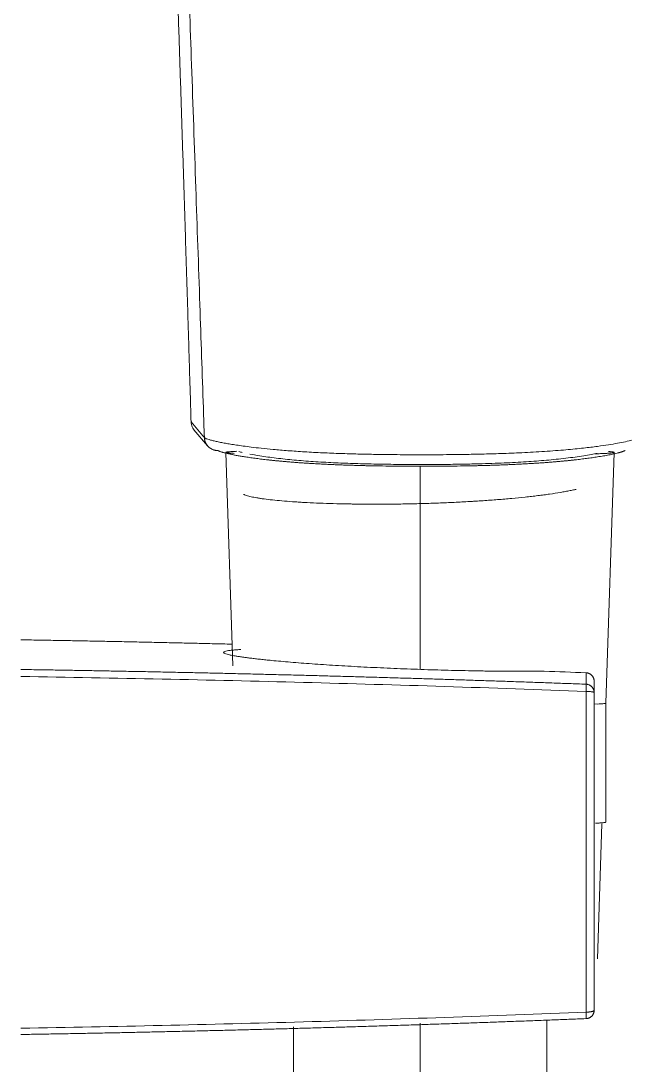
# Model space of a CAD drawing. Extents: x 8896 to 12055, y -91 to 2224.
# Drawn here: x 9919.9 to 9955.7, y 944.3 to 1006.2 of the extents above; entities that cross this region are included whole.
import ezdxf

# ---------------------------------------------------------------- set-up
doc = ezdxf.new("R2010")
doc.units = 0
doc.header["$LTSCALE"] = 10
doc.header["$MEASUREMENT"] = 0
doc.layers.add('1', color=7, linetype='CONTINUOUS')

msp = doc.modelspace()

# ---------------------------------------------------------------- linework, layer by layer
at = {"layer": '1', "color": 7, "linetype": 'Continuous', "lineweight": 18}
for p, q in [((9930.155, 981.951), (9930.964, 980.994)), ((9932.046, 980.61), (9932.467, 967.966)), ((9954.551, 965.762), (9955.046, 980.61)), ((9954.546, 958.713), (9954.546, 965.762)), ((9954.046, 950.614), (9954.312, 958.613)), ((9951.046, 940.616), (9951.046, 947.013)), ((9936.046, 946.592), (9936.046, 940.616))]:
    msp.add_line(p, q, dxfattribs=at)
at = {"layer": '1', "color": 7, "linetype": 'Continuous', "lineweight": 13}
for p, q in [((9943.546, 967.764), (9943.546, 979.789)), ((9943.546, 946.802), (9943.546, 940.485))]:
    msp.add_line(p, q, dxfattribs=at)
at = {"layer": '1', "color": 7, "linetype": 'Continuous', "lineweight": 18}
for major_axis, start_param, end_param in [((-11, 0), 2.784531, 3.141595), ((11.005, 0), 5.9758, 6.282645)]:
    msp.add_ellipse((9943.546, 965.762), major_axis=major_axis, ratio=0.017452, start_param=start_param, end_param=end_param, dxfattribs=at)
for points, degree, knots in [([(9885.62, 1160.734), (9885.62, 1160.732), (9885.62, 1160.552), (9885.62, 1160.18), (9885.62, 1159.602), (9885.62, 1158.976), (9885.62, 1158.299), (9885.62, 1157.56), (9885.62, 1156.755), (9885.62, 1155.879), (9885.62, 1154.93), (9885.62, 1153.901), (9885.62, 1152.783), (9885.62, 1151.57), (9885.62, 1150.255), (9885.62, 1148.831), (9885.62, 1147.291), (9885.62, 1145.627), (9885.62, 1143.828), (9885.62, 1141.883), (9885.62, 1139.78), (9885.62, 1137.522), (9885.62, 1135.232), (9885.618, 1133.054), (9885.626, 1131.112), (9885.617, 1129.411), (9885.609, 1127.908), (9885.639, 1126.579), (9885.739, 1125.358), (9885.916, 1124.192), (9886.173, 1123.044), (9886.509, 1121.923), (9886.917, 1120.847), (9887.397, 1119.81), (9887.952, 1118.806), (9888.585, 1117.827), (9889.305, 1116.868), (9890.119, 1115.921), (9891.042, 1114.982), (9892.086, 1114.045), (9893.274, 1113.106), (9894.638, 1112.153), (9896.23, 1111.172), (9898.109, 1110.15), (9900.328, 1109.086), (9902.866, 1108.003), (9905.519, 1106.961), (9908.093, 1105.982), (9910.415, 1105.092), (9912.48, 1104.262), (9914.27, 1103.474), (9915.811, 1102.719), (9917.119, 1101.996), (9918.216, 1101.297), (9919.158, 1100.609), (9919.98, 1099.939), (9920.702, 1099.301), (9921.319, 1098.715), (9921.841, 1098.179), (9922.275, 1097.685), (9922.629, 1097.231), (9922.921, 1096.813), (9923.179, 1096.412), (9923.427, 1095.996), (9923.685, 1095.534), (9923.961, 1095.01), (9924.25, 1094.414), (9924.546, 1093.73), (9924.848, 1092.943), (9925.15, 1092.037), (9925.448, 1090.996), (9925.737, 1089.805), (9926.015, 1088.447), (9926.276, 1086.928), (9926.5, 1085.333), (9926.68, 1083.785), (9926.82, 1082.381), (9926.929, 1081.134), (9927.016, 1080.018), (9927.088, 1079.014), (9927.148, 1078.107), (9927.198, 1077.287), (9927.242, 1076.545), (9927.279, 1075.873), (9927.311, 1075.27), (9927.34, 1074.725), (9927.365, 1074.216), (9927.39, 1073.711), (9927.415, 1073.178), (9927.443, 1072.592), (9927.472, 1071.94), (9927.504, 1071.217), (9927.538, 1070.422), (9927.575, 1069.549), (9927.614, 1068.598), (9927.656, 1067.564), (9927.701, 1066.44), (9927.749, 1065.216), (9927.8, 1063.892), (9927.855, 1062.477), (9927.914, 1060.959), (9927.977, 1059.315), (9928.047, 1057.518), (9928.122, 1055.552), (9928.206, 1053.388), (9928.296, 1051.025), (9928.393, 1048.458), (9928.498, 1045.668), (9928.613, 1042.591), (9928.74, 1039.18), (9928.878, 1035.423), (9929.029, 1031.309), (9929.193, 1026.788), (9929.373, 1021.777), (9929.571, 1016.224), (9929.787, 1010.09), (9930.022, 1003.382), (9930.263, 996.401), (9930.495, 989.624), (9930.663, 984.691), (9930.752, 982.069), (9930.772, 981.483)], 3, [0, 0, 0, 0, 0.000032, 0.002853, 0.005915, 0.009219, 0.012788, 0.016686, 0.020946, 0.025584, 0.030598, 0.036027, 0.041936, 0.048349, 0.055304, 0.062834, 0.070969, 0.079768, 0.089277, 0.09955, 0.11066, 0.122686, 0.135426, 0.147057, 0.157274, 0.166263, 0.174134, 0.181095, 0.187221, 0.193278, 0.199482, 0.205521, 0.211432, 0.217248, 0.223079, 0.228974, 0.234987, 0.241231, 0.247782, 0.254714, 0.262157, 0.270273, 0.279336, 0.289731, 0.301719, 0.315444, 0.33017, 0.343512, 0.355855, 0.366693, 0.376274, 0.384706, 0.392075, 0.398468, 0.404106, 0.409527, 0.414288, 0.4185, 0.422233, 0.425523, 0.428414, 0.430966, 0.433258, 0.435621, 0.438265, 0.44122, 0.444528, 0.448252, 0.45245, 0.457189, 0.46258, 0.46868, 0.475539, 0.483268, 0.491645, 0.499512, 0.506432, 0.512574, 0.518067, 0.523014, 0.527483, 0.531512, 0.53516, 0.538475, 0.541443, 0.544082, 0.546534, 0.548966, 0.551542, 0.554412, 0.55762, 0.561169, 0.565074, 0.569356, 0.574029, 0.579104, 0.584591, 0.590585, 0.597125, 0.60408, 0.611411, 0.619452, 0.628252, 0.63782, 0.648338, 0.660033, 0.672514, 0.686018, 0.700973, 0.717659, 0.736037, 0.756064, 0.777969, 0.802292, 0.829499, 0.859327, 0.892162, 0.927753, 0.961595, 0.991414, 1, 1, 1, 1]), ([(9925.232, 1092.008), (9925.26, 1091.843), (9925.342, 1091.338), (9925.468, 1090.477), (9925.605, 1089.413), (9925.731, 1088.307), (9925.845, 1087.166), (9925.949, 1085.993), (9926.043, 1084.791), (9926.13, 1083.56), (9926.227, 1082.059), (9926.327, 1080.312), (9926.427, 1078.356), (9926.515, 1076.478), (9926.594, 1074.687), (9926.667, 1072.965), (9926.738, 1071.279), (9926.807, 1069.606), (9926.875, 1067.941), (9926.942, 1066.288), (9927.009, 1064.641), (9927.076, 1062.991), (9927.144, 1061.332), (9927.213, 1059.661), (9927.282, 1057.981), (9927.352, 1056.293), (9927.421, 1054.597), (9927.491, 1052.892), (9927.561, 1051.177), (9927.631, 1049.451), (9927.702, 1047.716), (9927.772, 1045.973), (9927.842, 1044.223), (9927.912, 1042.468), (9927.981, 1040.709), (9928.051, 1038.946), (9928.12, 1037.18), (9928.188, 1035.411), (9928.257, 1033.642), (9928.324, 1031.87), (9928.392, 1030.098), (9928.459, 1028.323), (9928.525, 1026.546), (9928.591, 1024.767), (9928.656, 1022.984), (9928.721, 1021.2), (9928.785, 1019.415), (9928.848, 1017.629), (9928.911, 1015.846), (9928.973, 1014.065), (9929.034, 1012.288), (9929.094, 1010.518), (9929.154, 1008.754), (9929.213, 1006.998), (9929.271, 1005.25), (9929.328, 1003.513), (9929.384, 1001.786), (9929.44, 1000.071), (9929.494, 998.369), (9929.548, 996.681), (9929.601, 995.01), (9929.652, 993.357), (9929.703, 991.723), (9929.753, 990.11), (9929.802, 988.52), (9929.85, 986.955), (9929.896, 985.417), (9929.942, 983.907), (9929.972, 982.91), (9929.986, 982.416)], 3, [0, 0, 0, 0, 0.004663, 0.01418, 0.024101, 0.034381, 0.044965, 0.055812, 0.066912, 0.078262, 0.08985, 0.108402, 0.126455, 0.143773, 0.160154, 0.175755, 0.191134, 0.206509, 0.221751, 0.236864, 0.251905, 0.266973, 0.282151, 0.297437, 0.312796, 0.328219, 0.34371, 0.359277, 0.374933, 0.390683, 0.406517, 0.422421, 0.438382, 0.454388, 0.470427, 0.486494, 0.502585, 0.518692, 0.53481, 0.550934, 0.567066, 0.583214, 0.599381, 0.615568, 0.631777, 0.648003, 0.664236, 0.680466, 0.69668, 0.712863, 0.729005, 0.745089, 0.761107, 0.777052, 0.792917, 0.808692, 0.824369, 0.839937, 0.855383, 0.870694, 0.885858, 0.900859, 0.915683, 0.930314, 0.944736, 0.958932, 0.972887, 0.986581, 1, 1, 1, 1]), ([(9929.986, 982.416), (9929.988, 982.365), (9929.995, 982.314), (9930.017, 982.215), (9930.033, 982.166), (9930.074, 982.073), (9930.1, 982.029), (9930.143, 981.968), (9930.157, 981.949), (9930.173, 981.931)], 3, [0, 0, 0, 0, 0.288205, 0.288205, 0.57641, 0.57641, 0.864615, 0.864615, 1, 1, 1, 1]), ([(9930.771, 981.483), (9930.772, 981.479), (9930.772, 981.47), (9930.773, 981.457), (9930.774, 981.444), (9930.775, 981.432), (9930.776, 981.419), (9930.778, 981.406), (9930.78, 981.394), (9930.782, 981.381), (9930.784, 981.368), (9930.786, 981.356), (9930.789, 981.344), (9930.792, 981.331), (9930.795, 981.319), (9930.798, 981.307), (9930.801, 981.295), (9930.805, 981.283), (9930.808, 981.271), (9930.812, 981.259), (9930.816, 981.248), (9930.82, 981.236), (9930.825, 981.225), (9930.829, 981.214), (9930.834, 981.203), (9930.838, 981.192), (9930.843, 981.181), (9930.848, 981.17), (9930.853, 981.16), (9930.859, 981.149), (9930.864, 981.139), (9930.87, 981.129), (9930.875, 981.119), (9930.881, 981.109), (9930.887, 981.1), (9930.893, 981.09), (9930.899, 981.081), (9930.905, 981.072), (9930.911, 981.063), (9930.917, 981.054), (9930.923, 981.045), (9930.93, 981.037), (9930.936, 981.028), (9930.942, 981.02), (9930.949, 981.012), (9930.955, 981.004), (9930.962, 980.996), (9930.969, 980.989), (9930.975, 980.982), (9930.982, 980.974), (9930.988, 980.967), (9930.995, 980.96), (9931.002, 980.954), (9931.008, 980.947), (9931.035, 980.921), (9931.083, 980.881), (9931.153, 980.834), (9931.218, 980.799), (9931.277, 980.774), (9931.329, 980.757), (9931.375, 980.744), (9931.417, 980.735), (9931.455, 980.729), (9931.489, 980.725), (9931.519, 980.723), (9931.546, 980.722), (9931.562, 980.722), (9931.57, 980.722)], 3, [0, 0, 0, 0, 0.01056, 0.021111, 0.03165, 0.042175, 0.052684, 0.063175, 0.073644, 0.084091, 0.094513, 0.104908, 0.115274, 0.125608, 0.135908, 0.146173, 0.1564, 0.166587, 0.176733, 0.186834, 0.19689, 0.206898, 0.216857, 0.226764, 0.236618, 0.246417, 0.256159, 0.265842, 0.275466, 0.285027, 0.294525, 0.303958, 0.313325, 0.322624, 0.331853, 0.341012, 0.350098, 0.359112, 0.36805, 0.376913, 0.385699, 0.394407, 0.403036, 0.411585, 0.420053, 0.428438, 0.436741, 0.44496, 0.453095, 0.461144, 0.469107, 0.476984, 0.484773, 0.492474, 0.500087, 0.576514, 0.645332, 0.706348, 0.759571, 0.801965, 0.84064, 0.875678, 0.907181, 0.935255, 0.960012, 0.981559, 1, 1, 1, 1]), ([(9930.789, 981.469), (9930.791, 981.422), (9930.796, 981.375), (9930.817, 981.279), (9930.832, 981.231), (9930.873, 981.137), (9930.898, 981.091), (9930.957, 981.006), (9930.992, 980.965), (9931.068, 980.893), (9931.109, 980.862), (9931.197, 980.807), (9931.243, 980.785), (9931.337, 980.751), (9931.385, 980.739), (9931.479, 980.724), (9931.525, 980.721), (9931.57, 980.722)], 3, [0, 0, 0, 0, 0.125, 0.125, 0.25, 0.25, 0.375, 0.375, 0.5, 0.5, 0.625, 0.625, 0.75, 0.75, 0.875, 0.875, 1, 1, 1, 1]), ([(9956.466, 981.469), (9956.381, 981.426), (9956.16, 981.348), (9955.723, 981.243), (9955.239, 981.148), (9954.696, 981.057), (9954.037, 980.961), (9953.207, 980.86), (9952.166, 980.758), (9950.943, 980.664), (9949.634, 980.591), (9948.382, 980.541), (9947.249, 980.509), (9946.236, 980.489), (9945.335, 980.477), (9944.528, 980.471), (9943.787, 980.469), (9943.075, 980.47), (9942.353, 980.474), (9941.587, 980.481), (9940.748, 980.493), (9939.822, 980.513), (9938.817, 980.543), (9937.761, 980.585), (9936.707, 980.641), (9935.728, 980.708), (9934.872, 980.779), (9934.154, 980.851), (9933.564, 980.919), (9933.079, 980.982), (9932.674, 981.041), (9932.325, 981.096), (9932.013, 981.15), (9931.726, 981.205), (9931.466, 981.259), (9931.239, 981.314), (9931.049, 981.367), (9930.899, 981.419), (9930.821, 981.453), (9930.789, 981.469), (9930.789, 981.469)], 3, [0, 0, 0, 0, 0.034562, 0.065502, 0.093865, 0.12295, 0.155068, 0.191645, 0.233146, 0.278476, 0.322196, 0.3607, 0.394488, 0.424358, 0.450691, 0.474074, 0.49551, 0.516121, 0.536995, 0.559206, 0.58374, 0.611204, 0.641696, 0.674659, 0.709034, 0.743281, 0.775279, 0.803705, 0.828924, 0.851221, 0.870942, 0.888988, 0.906362, 0.923578, 0.940447, 0.956735, 0.972227, 0.986717, 0.999998, 1, 1, 1, 1]), ([(9955.685, 980.722), (9955.49, 980.624), (9955.033, 980.522), (9954.626, 980.432), (9952.762, 980.147), (9951.243, 980.028), (9950.446, 979.965), (9949.524, 979.918), (9948.622, 979.872), (9947.638, 979.842), (9945.841, 979.789), (9941.411, 979.789), (9939.613, 979.843), (9938.631, 979.872), (9937.728, 979.918), (9936.807, 979.965), (9936.01, 980.028), (9934.49, 980.147), (9933.249, 980.337), (9931.937, 980.538), (9931.57, 980.722)], 2, [0, 0, 0, 0.0625, 0.0625, 0.125, 0.25, 0.25, 0.3125, 0.3125, 0.375, 0.375, 0.5, 0.625, 0.625, 0.6875, 0.6875, 0.75, 0.75, 0.875, 0.875, 1, 1, 1]), ([(9933.457, 980.508), (9933.633, 980.475), (9934.08, 980.397), (9935.021, 980.265), (9936.087, 980.154), (9937.203, 980.065), (9938.434, 979.995), (9939.545, 979.952), (9940.78, 979.918), (9942.135, 979.898), (9943.117, 979.893), (9943.627, 979.893)], 3, [0, 0, 0, 0, 0.091377, 0.204955, 0.318533, 0.432111, 0.545688, 0.659266, 0.772844, 0.886422, 1, 1, 1, 1]), ([(9943.627, 979.893), (9944.014, 979.893), (9944.748, 979.896), (9945.726, 979.906), (9946.612, 979.923), (9947.428, 979.944), (9948.176, 979.97), (9948.864, 980), (9949.511, 980.034), (9950.133, 980.074), (9950.732, 980.119), (9951.314, 980.171), (9951.887, 980.23), (9952.455, 980.297), (9952.993, 980.372), (9953.474, 980.449), (9953.809, 980.51), (9953.978, 980.544), (9954.026, 980.554)], 3, [0, 0, 0, 0, 0.064801, 0.129603, 0.194404, 0.259206, 0.324007, 0.388809, 0.45361, 0.518412, 0.583213, 0.648015, 0.712816, 0.777618, 0.842419, 0.907221, 0.972022, 1, 1, 1, 1]), ([(9952.779, 978.419), (9952.748, 978.412), (9952.716, 978.405), (9952.6, 978.38), (9952.513, 978.362), (9952.335, 978.326), (9952.242, 978.309), (9952.052, 978.274), (9951.954, 978.256), (9951.652, 978.205), (9951.439, 978.173), (9951.16, 978.133), (9951.104, 978.125), (9950.99, 978.109), (9950.817, 978.086), (9950.521, 978.048), (9950.275, 978.019), (9950.024, 977.99), (9949.896, 977.976), (9949.507, 977.935), (9949.241, 977.909), (9948.698, 977.859), (9948.144, 977.811), (9947.566, 977.769), (9947.123, 977.739), (9946.974, 977.729), (9946.786, 977.718), (9946.749, 977.715), (9946.673, 977.711), (9946.635, 977.709), (9946.522, 977.702), (9946.446, 977.697), (9946.065, 977.676), (9945.454, 977.644), (9944.836, 977.619), (9944.215, 977.596), (9943.902, 977.586), (9943.432, 977.574), (9943.274, 977.57), (9943.037, 977.565), (9942.958, 977.563), (9942.801, 977.56), (9942.722, 977.559), (9942.33, 977.552), (9942.02, 977.548), (9941.405, 977.544), (9941.101, 977.543), (9940.498, 977.544), (9940.199, 977.545), (9939.83, 977.549), (9939.757, 977.55), (9939.61, 977.552), (9939.537, 977.553), (9939.318, 977.557), (9939.175, 977.559), (9938.749, 977.568), (9938.196, 977.582), (9937.672, 977.601), (9937.162, 977.623), (9936.915, 977.634), (9936.616, 977.651), (9936.557, 977.654), (9936.439, 977.661), (9936.381, 977.665), (9936.209, 977.676), (9936.097, 977.683), (9935.769, 977.706), (9935.562, 977.723), (9935.168, 977.757), (9934.982, 977.775), (9934.631, 977.813), (9934.466, 977.833), (9934.274, 977.859), (9934.236, 977.864), (9934.162, 977.875), (9934.054, 977.891), (9933.952, 977.907), (9933.76, 977.939), (9933.644, 977.962), (9933.439, 978.007), (9933.349, 978.031), (9933.234, 978.066), (9933.198, 978.078), (9933.151, 978.096), (9933.136, 978.102), (9933.114, 978.112), (9933.106, 978.116), (9933.098, 978.119)], 3, [0, 0, 0, 0, 0.00696, 0.00696, 0.025083, 0.025083, 0.043207, 0.043207, 0.061331, 0.061331, 0.097579, 0.097579, 0.106641, 0.106641, 0.115703, 0.133826, 0.15195, 0.15195, 0.170074, 0.170074, 0.206322, 0.206322, 0.242569, 0.278817, 0.278817, 0.296941, 0.296941, 0.301472, 0.301472, 0.306003, 0.306003, 0.315065, 0.315065, 0.351312, 0.38756, 0.38756, 0.423808, 0.423808, 0.441931, 0.441931, 0.450993, 0.450993, 0.460055, 0.460055, 0.496303, 0.496303, 0.53255, 0.53255, 0.568798, 0.568798, 0.57786, 0.57786, 0.586922, 0.586922, 0.605046, 0.605046, 0.641293, 0.677541, 0.677541, 0.713789, 0.713789, 0.722851, 0.722851, 0.731913, 0.731913, 0.750036, 0.750036, 0.786284, 0.786284, 0.822532, 0.822532, 0.858779, 0.858779, 0.867841, 0.867841, 0.876903, 0.895027, 0.895027, 0.931275, 0.931275, 0.967522, 0.967522, 0.985646, 0.985646, 0.994708, 0.994708, 1, 1, 1, 1]), ([(9932.432, 969.253), (9932.326, 969.255), (9932.052, 969.262), (9931.608, 969.273), (9931.1, 969.285), (9930.592, 969.298), (9930.084, 969.31), (9929.576, 969.321), (9929.068, 969.333), (9928.56, 969.345), (9928.052, 969.356), (9927.543, 969.367), (9927.035, 969.378), (9926.526, 969.389), (9926.018, 969.399), (9925.509, 969.41), (9925, 969.42), (9924.492, 969.43), (9923.983, 969.44), (9923.474, 969.449), (9922.965, 969.459), (9922.456, 969.468), (9921.946, 969.477), (9921.437, 969.486), (9920.928, 969.495), (9920.418, 969.503), (9920.079, 969.509), (9919.909, 969.512)], 3, [0, 0, 0, 0, 0.025226, 0.065777, 0.106334, 0.146896, 0.187464, 0.228037, 0.268616, 0.309201, 0.349791, 0.390386, 0.430988, 0.471595, 0.512207, 0.552826, 0.593449, 0.634079, 0.674714, 0.715355, 0.756001, 0.796654, 0.837311, 0.877975, 0.918644, 0.959319, 1, 1, 1, 1]), ([(9950.896, 967.652), (9950.881, 967.652), (9950.852, 967.652), (9950.807, 967.652), (9950.763, 967.651), (9950.718, 967.651), (9950.674, 967.65), (9950.629, 967.65), (9950.584, 967.65), (9950.539, 967.65), (9950.493, 967.649), (9950.448, 967.649), (9950.402, 967.649), (9950.356, 967.648), (9950.31, 967.648), (9950.263, 967.648), (9950.217, 967.648), (9950.17, 967.648), (9950.124, 967.648), (9950.077, 967.647), (9949.977, 967.647), (9949.823, 967.647), (9949.615, 967.647), (9949.407, 967.647), (9949.065, 967.648), (9948.583, 967.65), (9948.038, 967.655), (9947.57, 967.661), (9947.185, 967.667), (9946.797, 967.673), (9946.272, 967.683), (9945.609, 967.697), (9944.805, 967.718), (9943.998, 967.742), (9943.191, 967.77), (9942.387, 967.801), (9941.589, 967.834), (9940.802, 967.871), (9940.029, 967.91), (9939.273, 967.952), (9938.538, 967.996), (9937.827, 968.042), (9937.144, 968.089), (9936.492, 968.138), (9935.873, 968.187), (9935.29, 968.238), (9934.807, 968.283), (9934.411, 968.323), (9934.092, 968.357), (9933.793, 968.39), (9933.514, 968.424), (9933.284, 968.453), (9933.151, 968.471), (9933.1, 968.478)], 3, [0, 0, 0, 0, 0.0026, 0.005201, 0.007804, 0.010408, 0.013015, 0.015623, 0.018233, 0.020845, 0.023459, 0.026075, 0.028693, 0.031313, 0.033935, 0.03656, 0.039187, 0.041816, 0.044448, 0.047082, 0.049719, 0.06121, 0.072622, 0.083956, 0.095219, 0.12758, 0.160139, 0.179356, 0.198577, 0.217823, 0.237115, 0.275792, 0.314532, 0.35304, 0.391612, 0.430172, 0.468777, 0.507351, 0.545959, 0.584535, 0.623137, 0.661712, 0.700302, 0.738872, 0.777449, 0.816092, 0.85476, 0.880401, 0.906033, 0.931708, 0.957347, 0.982977, 1, 1, 1, 1]), ([(9953.372, 947.078), (9953.203, 947.071), (9952.867, 947.058), (9952.362, 947.038), (9951.858, 947.018), (9951.353, 946.999), (9950.848, 946.98), (9950.343, 946.961), (9949.838, 946.942), (9949.333, 946.923), (9948.828, 946.904), (9948.323, 946.886), (9947.818, 946.868), (9947.312, 946.85), (9946.807, 946.832), (9946.301, 946.814), (9945.796, 946.797), (9945.29, 946.779), (9944.784, 946.762), (9944.278, 946.745), (9943.773, 946.728), (9943.267, 946.712), (9942.76, 946.695), (9942.254, 946.679), (9941.748, 946.663), (9941.242, 946.647), (9940.735, 946.631), (9940.229, 946.615), (9939.723, 946.6), (9939.216, 946.585), (9938.709, 946.57), (9938.203, 946.555), (9937.696, 946.54), (9937.189, 946.526), (9936.682, 946.511), (9936.175, 946.497), (9935.668, 946.483), (9935.16, 946.47), (9934.653, 946.456), (9934.146, 946.442), (9933.638, 946.429), (9933.131, 946.416), (9932.623, 946.403), (9932.116, 946.391), (9931.608, 946.378), (9931.1, 946.366), (9930.592, 946.353), (9930.084, 946.341), (9929.576, 946.33), (9929.068, 946.318), (9928.56, 946.307), (9928.052, 946.295), (9927.543, 946.284), (9927.035, 946.273), (9926.526, 946.263), (9926.018, 946.252), (9925.509, 946.242), (9925, 946.231), (9924.492, 946.221), (9923.983, 946.212), (9923.474, 946.202), (9922.965, 946.192), (9922.456, 946.183), (9921.946, 946.174), (9921.437, 946.165), (9920.928, 946.156), (9920.418, 946.148), (9920.079, 946.142), (9919.909, 946.14)], 3, [0, 0, 0, 0, 0.015086, 0.030174, 0.045264, 0.060356, 0.07545, 0.090545, 0.105643, 0.120743, 0.135845, 0.150948, 0.166054, 0.181162, 0.196271, 0.211383, 0.226497, 0.241612, 0.25673, 0.27185, 0.286971, 0.302095, 0.31722, 0.332348, 0.347478, 0.362609, 0.377743, 0.392879, 0.408017, 0.423156, 0.438298, 0.453442, 0.468588, 0.483736, 0.498886, 0.514038, 0.529192, 0.544348, 0.559506, 0.574666, 0.589829, 0.604993, 0.620159, 0.635328, 0.650498, 0.665671, 0.680846, 0.696023, 0.711201, 0.726382, 0.741565, 0.756751, 0.771938, 0.787127, 0.802319, 0.817512, 0.832708, 0.847906, 0.863105, 0.878307, 0.893512, 0.908718, 0.923926, 0.939137, 0.954349, 0.969564, 0.984781, 1, 1, 1, 1])]:
    msp.add_open_spline(points, degree=degree, knots=knots, dxfattribs=at)
at = {"layer": '1', "color": 7, "linetype": 'Continuous', "lineweight": 13}
for points, knots in [([(9930.018, 982.456), (9930.002, 982.449), (9929.991, 982.442), (9929.981, 982.429), (9929.981, 982.422), (9929.986, 982.416)], [0, 0, 0, 0, 0.5, 0.5, 1, 1, 1, 1]), ([(9933.1, 968.478), (9933.073, 968.482), (9932.968, 968.497), (9932.796, 968.523), (9932.597, 968.555), (9932.39, 968.593), (9932.193, 968.636), (9932.031, 968.683), (9931.932, 968.727), (9931.899, 968.768), (9931.932, 968.807), (9932.031, 968.841), (9932.193, 968.872), (9932.414, 968.899), (9932.664, 968.92), (9932.847, 968.931), (9932.929, 968.935)], [0, 0, 0, 0, 0.017488, 0.071266, 0.125018, 0.178859, 0.263149, 0.347429, 0.433585, 0.519725, 0.605852, 0.692004, 0.776247, 0.86051, 0.941162, 1, 1, 1, 1]), ([(9919.909, 967.754), (9920.079, 967.751), (9920.418, 967.746), (9920.928, 967.738), (9921.437, 967.73), (9921.946, 967.722), (9922.456, 967.713), (9922.965, 967.705), (9923.474, 967.696), (9923.983, 967.687), (9924.492, 967.678), (9925, 967.669), (9925.509, 967.659), (9926.018, 967.649), (9926.526, 967.64), (9927.035, 967.63), (9927.543, 967.62), (9928.052, 967.609), (9928.56, 967.599), (9929.068, 967.588), (9929.576, 967.577), (9930.084, 967.566), (9930.592, 967.555), (9931.1, 967.544), (9931.608, 967.532), (9932.116, 967.521), (9932.623, 967.509), (9933.131, 967.497), (9933.638, 967.485), (9934.146, 967.473), (9934.653, 967.46), (9935.16, 967.447), (9935.668, 967.435), (9936.175, 967.422), (9936.682, 967.409), (9937.189, 967.395), (9937.696, 967.382), (9938.203, 967.368), (9938.709, 967.354), (9939.216, 967.34), (9939.723, 967.326), (9940.229, 967.312), (9940.735, 967.298), (9941.242, 967.283), (9941.748, 967.268), (9942.254, 967.253), (9942.76, 967.238), (9943.267, 967.223), (9943.773, 967.207), (9944.278, 967.192), (9944.784, 967.176), (9945.29, 967.16), (9945.796, 967.144), (9946.301, 967.128), (9946.807, 967.111), (9947.312, 967.095), (9947.818, 967.078), (9948.323, 967.061), (9948.828, 967.044), (9949.333, 967.027), (9949.838, 967.009), (9950.343, 966.992), (9950.848, 966.974), (9951.353, 966.956), (9951.858, 966.938), (9952.362, 966.92), (9952.867, 966.901), (9953.203, 966.889), (9953.372, 966.883)], [0, 0, 0, 0, 0.015219, 0.030436, 0.045651, 0.060863, 0.076074, 0.091282, 0.106489, 0.121693, 0.136895, 0.152095, 0.167292, 0.182488, 0.197682, 0.212873, 0.228062, 0.24325, 0.258435, 0.273618, 0.288799, 0.303978, 0.319154, 0.334329, 0.349502, 0.364672, 0.379841, 0.395007, 0.410172, 0.425334, 0.440494, 0.455652, 0.470808, 0.485962, 0.501114, 0.516264, 0.531412, 0.546558, 0.561702, 0.576844, 0.591984, 0.607121, 0.622257, 0.637391, 0.652523, 0.667652, 0.68278, 0.697905, 0.713029, 0.728151, 0.74327, 0.758388, 0.773504, 0.788617, 0.803729, 0.818838, 0.833946, 0.849052, 0.864155, 0.879257, 0.894357, 0.909455, 0.92455, 0.939644, 0.954736, 0.969826, 0.984914, 1, 1, 1, 1]), ([(9953.852, 966.385), (9953.852, 966.389), (9953.849, 966.393), (9953.838, 966.402), (9953.83, 966.407), (9953.806, 966.415), (9953.792, 966.42), (9953.756, 966.428), (9953.735, 966.432), (9953.689, 966.439), (9953.663, 966.442), (9953.608, 966.448), (9953.579, 966.45), (9953.52, 966.454), (9953.49, 966.455), (9953.43, 966.457), (9953.4, 966.458), (9953.371, 966.458)], [0, 0, 0, 0, 0.125, 0.125, 0.25, 0.25, 0.375, 0.375, 0.5, 0.5, 0.625, 0.625, 0.75, 0.75, 0.875, 0.875, 1, 1, 1, 1]), ([(9953.371, 947.461), (9953.371, 947.497), (9953.371, 947.57), (9953.371, 947.68), (9953.371, 947.789), (9953.371, 947.899), (9953.371, 948.009), (9953.371, 948.118), (9953.371, 948.228), (9953.371, 948.338), (9953.371, 948.448), (9953.371, 948.558), (9953.371, 948.668), (9953.371, 948.778), (9953.371, 948.888), (9953.371, 948.998), (9953.371, 949.108), (9953.371, 949.219), (9953.371, 949.329), (9953.371, 949.439), (9953.371, 949.55), (9953.371, 949.66), (9953.371, 949.771), (9953.371, 949.881), (9953.371, 949.992), (9953.371, 950.103), (9953.371, 950.213), (9953.371, 950.324), (9953.371, 950.435), (9953.371, 950.546), (9953.371, 950.657), (9953.371, 950.768), (9953.371, 950.879), (9953.371, 950.99), (9953.371, 951.101), (9953.371, 951.212), (9953.371, 951.323), (9953.371, 951.434), (9953.371, 951.545), (9953.371, 951.657), (9953.371, 951.768), (9953.371, 951.879), (9953.371, 951.991), (9953.371, 952.102), (9953.371, 952.213), (9953.371, 952.325), (9953.371, 952.436), (9953.371, 952.548), (9953.371, 952.659), (9953.371, 952.771), (9953.371, 952.883), (9953.371, 952.994), (9953.371, 953.106), (9953.371, 953.218), (9953.371, 953.33), (9953.371, 953.441), (9953.371, 953.553), (9953.371, 953.665), (9953.371, 953.777), (9953.371, 953.889), (9953.371, 954.001), (9953.371, 954.113), (9953.371, 954.225), (9953.371, 954.337), (9953.371, 954.449), (9953.371, 954.561), (9953.371, 954.673), (9953.371, 954.785), (9953.371, 954.897), (9953.371, 955.009), (9953.371, 955.121), (9953.371, 955.234), (9953.371, 955.346), (9953.371, 955.458), (9953.371, 955.57), (9953.371, 955.682), (9953.371, 955.795), (9953.371, 955.907), (9953.371, 956.019), (9953.371, 956.132), (9953.372, 956.244), (9953.372, 956.356), (9953.372, 956.469), (9953.372, 956.581), (9953.372, 956.694), (9953.372, 956.806), (9953.372, 956.95), (9953.372, 957.126), (9953.372, 957.334), (9953.372, 957.542), (9953.372, 957.75), (9953.372, 957.957), (9953.372, 958.165), (9953.372, 958.373), (9953.372, 958.581), (9953.372, 958.789), (9953.372, 958.997), (9953.372, 959.205), (9953.372, 959.413), (9953.372, 959.621), (9953.372, 959.829), (9953.372, 960.037), (9953.372, 960.245), (9953.372, 960.453), (9953.372, 960.661), (9953.372, 960.868), (9953.372, 961.076), (9953.372, 961.284), (9953.372, 961.492), (9953.372, 961.7), (9953.372, 961.907), (9953.372, 962.115), (9953.372, 962.322), (9953.372, 962.53), (9953.372, 962.737), (9953.372, 962.945), (9953.372, 963.152), (9953.372, 963.359), (9953.372, 963.567), (9953.372, 963.774), (9953.371, 963.981), (9953.371, 964.188), (9953.371, 964.395), (9953.371, 964.601), (9953.371, 964.808), (9953.371, 965.015), (9953.371, 965.221), (9953.371, 965.427), (9953.371, 965.634), (9953.371, 965.84), (9953.371, 966.046), (9953.371, 966.252), (9953.371, 966.389), (9953.371, 966.458)], [0, 0, 0, 0, 0.005883, 0.011766, 0.017648, 0.023531, 0.029414, 0.035296, 0.041179, 0.047062, 0.052944, 0.058827, 0.06471, 0.070592, 0.076475, 0.082358, 0.08824, 0.094123, 0.100005, 0.105888, 0.111771, 0.117653, 0.123536, 0.129418, 0.135301, 0.141183, 0.147066, 0.152948, 0.158831, 0.164713, 0.170596, 0.176478, 0.18236, 0.188243, 0.194125, 0.200008, 0.20589, 0.211772, 0.217655, 0.223537, 0.22942, 0.235302, 0.241184, 0.247067, 0.252949, 0.258831, 0.264714, 0.270596, 0.276478, 0.28236, 0.288243, 0.294125, 0.300007, 0.30589, 0.311772, 0.317654, 0.323536, 0.329418, 0.335301, 0.341183, 0.347065, 0.352947, 0.358829, 0.364712, 0.370594, 0.376476, 0.382358, 0.38824, 0.394122, 0.400005, 0.405887, 0.411769, 0.417651, 0.423533, 0.429415, 0.435297, 0.441179, 0.447061, 0.452944, 0.458826, 0.464708, 0.47059, 0.476472, 0.482354, 0.488236, 0.494118, 0.5, 0.510869, 0.521738, 0.532607, 0.543476, 0.554345, 0.565214, 0.576084, 0.586953, 0.597822, 0.608691, 0.61956, 0.630429, 0.641299, 0.652168, 0.663037, 0.673906, 0.684776, 0.695645, 0.706514, 0.717384, 0.728253, 0.739123, 0.749992, 0.760862, 0.771731, 0.782601, 0.79347, 0.80434, 0.81521, 0.826079, 0.836949, 0.847819, 0.858689, 0.869559, 0.880428, 0.891298, 0.902168, 0.913038, 0.923908, 0.934778, 0.945649, 0.956519, 0.967389, 0.978259, 0.98913, 1, 1, 1, 1]), ([(9953.371, 947.461), (9953.375, 947.461), (9953.382, 947.461), (9953.392, 947.462), (9953.403, 947.462), (9953.415, 947.463), (9953.427, 947.463), (9953.44, 947.464), (9953.452, 947.464), (9953.471, 947.465), (9953.496, 947.467), (9953.527, 947.469), (9953.554, 947.471), (9953.579, 947.473), (9953.606, 947.477), (9953.638, 947.481), (9953.675, 947.488), (9953.727, 947.5), (9953.777, 947.515), (9953.811, 947.531), (9953.827, 947.541), (9953.836, 947.547), (9953.842, 947.553), (9953.846, 947.558), (9953.849, 947.562), (9953.85, 947.567), (9953.852, 947.572), (9953.852, 947.576), (9953.852, 947.577)], [0, 0, 0, 0, 0.013439, 0.027468, 0.042098, 0.05734, 0.073205, 0.089702, 0.10684, 0.124629, 0.16581, 0.207684, 0.25018, 0.279819, 0.319499, 0.369419, 0.429698, 0.500283, 0.64726, 0.750044, 0.792182, 0.833712, 0.874564, 0.89941, 0.924403, 0.949515, 0.974723, 1, 1, 1, 1])]:
    msp.add_open_spline(points, degree=3, knots=knots, dxfattribs=at)
for points in [[(9930.772, 981.483), (9930.51, 981.794), (9930.248, 982.105), (9929.986, 982.416)], [(9930.772, 981.483), (9930.775, 981.478), (9930.781, 981.473), (9930.79, 981.469)], [(9919.909, 967.338), (9925.482, 967.253), (9936.633, 967.021), (9947.79, 966.666), (9953.371, 966.458)], [(9953.371, 967.559), (9952.546, 967.591), (9951.721, 967.622), (9950.896, 967.652)], [(9953.372, 966.883), (9953.371, 967.136), (9953.371, 967.362), (9953.371, 967.559)], [(9919.909, 946.513), (9925.482, 946.605), (9936.633, 946.854), (9947.79, 947.236), (9953.371, 947.461)]]:
    msp.add_open_spline(points, degree=3, dxfattribs=at)
at = {"layer": '1', "color": 7, "linetype": 'Continuous', "lineweight": 18}
for points, weights, knots in [([(9932.537, 980.552), (9932.046, 980.58), (9932.046, 980.61), (9932.046, 980.644), (9932.69, 980.676)], [0.907344978018, 0.942309210644, 1, 0.934300373009, 0.898075248735], [0, 0, 0, 0.467547, 0.467547, 1, 1, 1]), ([(9954.698, 980.659), (9955.046, 980.635), (9955.046, 980.61), (9955.046, 980.564), (9953.909, 980.523)], [0.91864483996, 0.951187514039, 1, 0.913688035399, 0.878246181506], [0, 0, 0, 0.361241, 0.361241, 1, 1, 1]), ([(9953.933, 958.65), (9954.546, 958.681), (9954.546, 958.713), (9954.546, 958.713)], [0.89827738123, 0.934483464038, 0.999999617322, 0.999999234646], [0, 0, 0, 0.999994, 1, 1, 1])]:
    msp.add_rational_spline(points, weights, degree=2, knots=knots, dxfattribs=at)
for points in [[(9932.822, 980.653), (9932.879, 980.637), (9932.943, 980.62), (9933.014, 980.603)], [(9953.852, 966.385), (9953.852, 966.512), (9953.852, 966.751), (9953.852, 966.962), (9953.852, 967.06)], [(9953.852, 947.577), (9953.852, 949.123), (9953.852, 952.243), (9953.852, 957.077), (9953.852, 961.866), (9953.852, 964.898), (9953.852, 966.385)]]:
    msp.add_open_spline(points, degree=3, dxfattribs=at)
for points, weights, degree in [([(9953.852, 967.06), (9953.852, 967.343), (9953.655, 967.548), (9953.371, 967.559)], [1.16234200456, 0.945885451282, 0.945885998482, 1.16234364616], 3), ([(9953.371, 966.458), (9953.384, 966.85), (9953.372, 966.883)], [1, 0.783637185444, 1], 2), ([(9953.852, 966.385), (9953.852, 966.864), (9953.372, 966.883)], [1, 0.720953994468, 1], 2), ([(9953.371, 947.461), (9953.384, 947.076), (9953.372, 947.078)], [1, 0.783636667429, 1], 2), ([(9953.852, 947.577), (9953.852, 947.097), (9953.372, 947.078)], [1, 0.720951861763, 1], 2)]:
    msp.add_rational_spline(points, weights, degree=degree, dxfattribs=at)

doc.saveas('drawing.dxf')
